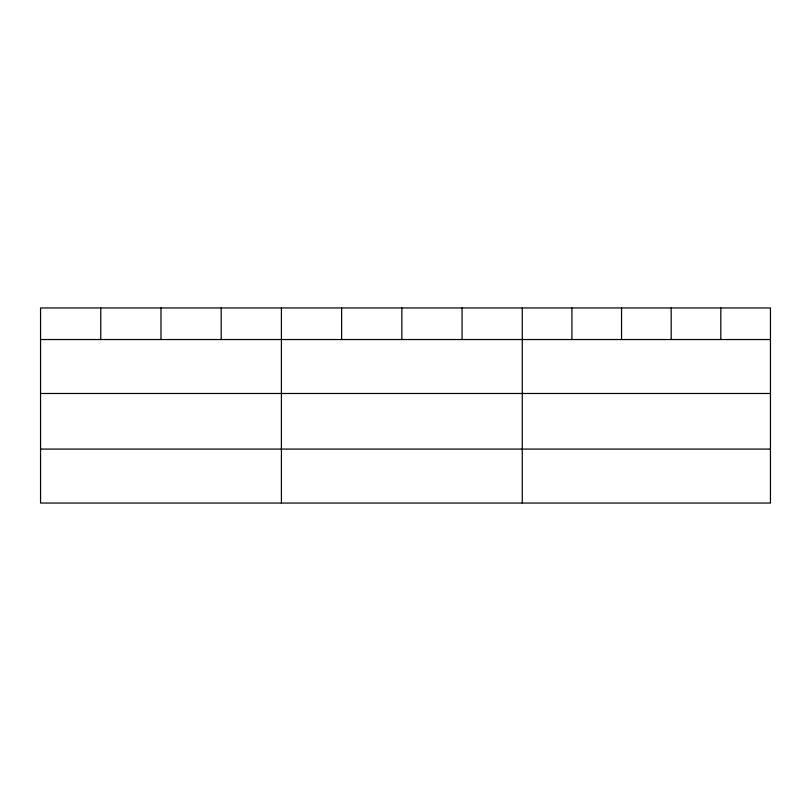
<?xml version="1.0" encoding="UTF-8"?>
<svg xmlns="http://www.w3.org/2000/svg" width="811" height="811" viewBox="0 0 811 811"><rect width="100%" height="100%" fill="white"/><g stroke="black" fill="none" stroke-linecap="round" stroke-linejoin="round"><path stroke-width="1.22" d="M770.45 393.487L770.45 307.957L40.55 307.957L40.55 503.043L770.45 503.043L770.45 393.487L40.55 393.487M40.55 339.535L770.45 339.535M40.55 449.081L770.45 449.081M720.817 307.957L720.817 339.535M671.184 307.957L671.184 339.535M621.55 307.957L621.55 339.535M571.917 307.957L571.917 339.535M522.284 307.957L522.284 503.043M462.067 307.957L462.067 339.535M401.85 307.957L401.85 339.535M341.634 307.957L341.634 339.535M281.417 307.957L281.417 503.043M221.2 307.957L221.2 339.535M160.983 307.957L160.983 339.535M100.767 307.957L100.767 339.535"/></g></svg>
